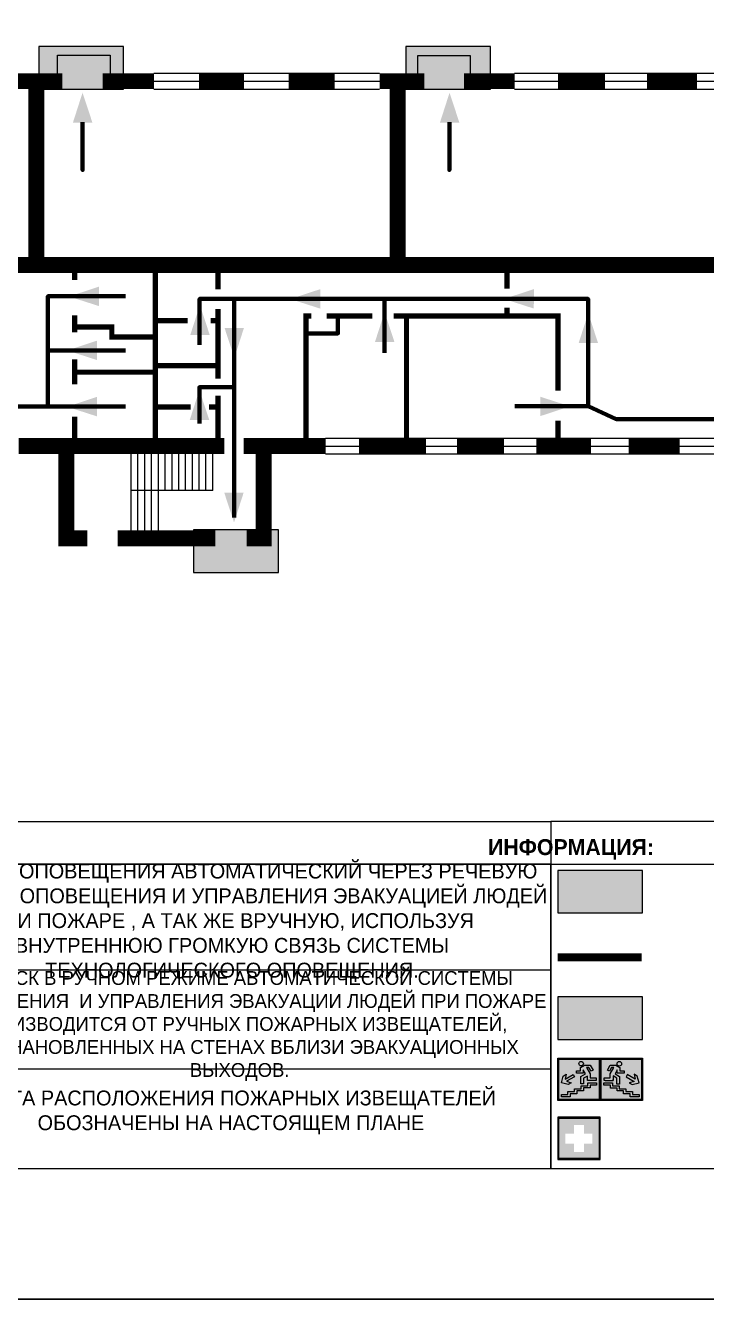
# Model space of a CAD drawing. Header units: millimetres. Extents: x 13810 to 67229, y 12374 to 21950.
# Drawn here: x 33723.1 to 33851.3, y 15729.7 to 15970.9 of the extents above; entities that cross this region are included whole.
import ezdxf

# ---------------------------------------------------------------- set-up
doc = ezdxf.new("R2010")
doc.units = ezdxf.units.MM
doc.layers.add('План_Штампы', color=7, linetype='Continuous')
doc.styles.add('обычный', font='arial.ttf')

# ---------------------------------------------------------------- blocks, each defined once
blk = doc.blocks.new('A$C7B4425F7')
at = {"true_color": 0xffffff}
blk.add_hatch(color=7, dxfattribs=at).paths.add_polyline_path([(0, 0), (-16, 0), (-16, -8), (0, -8)])
h = blk.add_hatch(color=126)
h.paths.add_polyline_path([(-0.2, -0.2), (-15.8, -0.2), (-15.8, -7.8), (-0.2, -7.8)])
h.paths.add_polyline_path([(-11.76, -2.03), (-11.76, -3.66), (-11.17, -3.66, -0.568275), (-11.17, -6.18), (-12.58, -6.18), (-12.58, -2.03)], flags=16)
h.paths.add_polyline_path([(-13.33, -4.12, -0.495768), (-13.59, -6.18), (-15.03, -6.18), (-15.03, -2.03), (-13.59, -2.03, -0.487973)], flags=16)
h.paths.add_polyline_path([(-10.25, -2.03), (-9.48, -2.03), (-9.48, -6.18), (-10.25, -6.18)], flags=16)
h.paths.add_polyline_path([(-13.84, -3.69), (-14.24, -3.69), (-14.24, -3.03), (-13.9, -3.03, -0.692621)], flags=0)
h.paths.add_polyline_path([(-9.15, -2.03), (-8.4, -2.03), (-8.04, -3.07), (-7.68, -2.03), (-6.93, -2.03), (-7.64, -4.1), (-6.93, -6.18), (-7.68, -6.18), (-8.04, -5.14), (-8.4, -6.18), (-9.15, -6.18), (-8.44, -4.1)], flags=16)
h.paths.add_polyline_path([(-11.76, -4.46), (-11.42, -4.46, -0.692621), (-11.36, -5.12), (-11.76, -5.12)], flags=0)
h.paths.add_polyline_path([(-13.9, -5.2), (-14.24, -5.2), (-14.24, -4.55), (-13.84, -4.55, -0.708038)], flags=0)
edge = h.paths.add_edge_path(flags=16)
edge.add_ellipse((-5.51, -4.08), major_axis=(0, 2.05), ratio=0.586184, start_angle=0, end_angle=360)
edge = h.paths.add_edge_path(flags=0)
edge.add_ellipse((-5.51, -4.08), major_axis=(0, 1.14), ratio=0.454828, start_angle=0, end_angle=360)
h.paths.add_polyline_path([(-4.13, -4.96, 0.377264), (-3.48, -4.52, 0.0555), (-3.16, -2.03), (-1.66, -2.03), (-1.66, -4.96), (-0.96, -4.96), (-0.96, -7.01), (-1.75, -7.01), (-1.75, -6.18), (-3.3, -6.18), (-3.3, -7.02), (-4.13, -7.02)], flags=16)
h.paths.add_polyline_path([(-2.73, -2.91), (-2.28, -2.91), (-2.28, -4.96), (-3.05, -4.96, 0.079136)], flags=0)
at = {"color": 126}
blk.add_lwpolyline([(-16, -8), (0, -8), (0, 0), (-16, 0)], close=True, dxfattribs=at)
blk = doc.blocks.new('A$C18900ED3')
h = blk.add_hatch(color=126)
h.paths.add_polyline_path([(-0.18, -0.18), (-7.02, -0.18), (-7.02, -7.02), (-0.18, -7.02)])
h.paths.add_polyline_path([(-5.89, -4.46), (-5.89, -2.77), (-4.46, -2.77), (-4.46, -1.31), (-2.77, -1.31), (-2.77, -2.77), (-1.33, -2.77), (-1.33, -4.46), (-2.77, -4.46), (-2.77, -5.89), (-4.46, -5.89), (-4.46, -4.46)], flags=16)
at = {"color": 126}
for p, q in [((-7.2, 0), (-7.2, -7.2)), ((0, 0), (-7.2, 0)), ((0, -7.2), (0, 0)), ((-7.02, -7.02), (-7.02, -0.18)), ((-7.02, -0.18), (-0.18, -0.18)), ((-0.18, -0.18), (-0.18, -7.02)), ((-7.2, -7.2), (0, -7.2)), ((-0.18, -7.02), (-7.02, -7.02))]:
    blk.add_line(p, q, dxfattribs=at)
blk = doc.blocks.new('вниз 3')
at = {"lineweight": 0, "true_color": 0xffffff}
h = blk.add_hatch(color=7, dxfattribs=at)
h.dxf.hatch_style = 1
h.paths.add_polyline_path([(40997.5, -4475.69), (40997.25, -4475.28), (40995.76, -4476.15), (40995.97, -4475.23), (40995.39, -4475.56), (40995.05, -4476.83), (40996.33, -4477.17), (40996.91, -4476.83), (40996, -4476.55)], flags=0)
h.paths.add_polyline_path([(40999.81, -4473.95), (41000.22, -4473.95), (41000.64, -4474.67), (41001.03, -4474.43), (41000.46, -4473.49), (41000.42, -4473.49), (40999.43, -4473.49), (40998.68, -4473.92), (40998.68, -4474.57), (40997.88, -4474.57), (40997.88, -4475), (40999.14, -4475), (40999.14, -4474.43), (40999.14, -4474.38), (40999.59, -4475.15), (40998.72, -4475.67), (40998.72, -4477.06), (40999.24, -4477.06), (40999.24, -4475.96), (40999.95, -4475.56), (40999.95, -4476.43), (41001.61, -4476.43), (41001.61, -4475.88), (41000.47, -4475.88), (41000.47, -4475.12)], flags=0)
h.paths.add_polyline_path([(40999.2, -4473.24, 1), (40998.35, -4473.24, 1)], flags=0)
h.paths.add_polyline_path([(41000.46, -4477.26), (41001.69, -4477.26), (41001.69, -4476.84), (41000.03, -4476.84), (41000.03, -4477.39), (40998.78, -4477.39), (40998.78, -4477.95), (40997.53, -4477.95), (40997.53, -4478.5), (40996.29, -4478.5), (40996.29, -4479.06), (40995.05, -4479.06), (40995.05, -4479.48), (40995.29, -4479.48), (40996.72, -4479.48), (40996.72, -4478.92), (40997.97, -4478.92), (40997.97, -4478.36), (40999.2, -4478.36), (40999.2, -4477.81), (41000.46, -4477.81)], flags=0)
h.paths.add_polyline_path([(41002.37, -4472.17), (40994.37, -4472.17), (40994.37, -4480.17), (41002.37, -4480.17)])
h.paths.add_polyline_path([(41002.16, -4479.96), (40994.57, -4479.96), (40994.57, -4472.37), (41002.16, -4472.37)], flags=16)
h.paths.add_polyline_path([(41001.61, -4475.88), (41001.61, -4476.43), (40999.95, -4476.43), (40999.95, -4475.56), (40999.24, -4475.96), (40999.24, -4477.06), (40998.72, -4477.06), (40998.72, -4475.67), (40999.59, -4475.15), (40999.14, -4474.38), (40999.14, -4474.43), (40999.14, -4475), (40997.88, -4475), (40997.88, -4474.57), (40998.68, -4474.57), (40998.68, -4473.92), (40999.43, -4473.49), (41000.42, -4473.49), (41000.46, -4473.49), (41001.03, -4474.43), (41000.64, -4474.67), (41000.22, -4473.95), (40999.81, -4473.95), (41000.47, -4475.12), (41000.47, -4475.88)], flags=0)
h.paths.add_polyline_path([(41001.69, -4476.84), (41001.69, -4477.26), (41000.46, -4477.26), (41000.46, -4477.81), (40999.2, -4477.81), (40999.2, -4478.36), (40997.97, -4478.36), (40997.97, -4478.92), (40996.72, -4478.92), (40996.72, -4479.48), (40995.05, -4479.48), (40995.05, -4479.06), (40996.29, -4479.06), (40996.29, -4478.5), (40997.53, -4478.5), (40997.53, -4477.95), (40998.78, -4477.95), (40998.78, -4477.39), (41000.03, -4477.39), (41000.03, -4476.84)], flags=0)
h.paths.add_polyline_path([(40998.35, -4473.24, -1), (40999.2, -4473.24, -1)], flags=0)
h.paths.add_polyline_path([(40997.5, -4475.69), (40996, -4476.55), (40996.91, -4476.83), (40996.33, -4477.17), (40995.05, -4476.83), (40995.39, -4475.56), (40995.97, -4475.23), (40995.76, -4476.15), (40997.25, -4475.28)], flags=0)
at = {"lineweight": 0}
h = blk.add_hatch(color=126, dxfattribs=at)
h.dxf.hatch_style = 1
h.paths.add_polyline_path([(41002.16, -4472.37), (40994.57, -4472.37), (40994.57, -4479.96), (41002.16, -4479.96)])
h.paths.add_polyline_path([(40995.97, -4475.23), (40995.76, -4476.15), (40997.25, -4475.28), (40997.5, -4475.69), (40996, -4476.55), (40996.91, -4476.83), (40996.33, -4477.17), (40995.05, -4476.83), (40995.39, -4475.56)], flags=16)
h.paths.add_polyline_path([(40997.88, -4474.57), (40998.68, -4474.57), (40998.68, -4473.92), (40999.43, -4473.49), (41000.42, -4473.49), (41000.46, -4473.49), (41001.03, -4474.43), (41000.64, -4474.67), (41000.22, -4473.95), (40999.81, -4473.95), (41000.47, -4475.12), (41000.47, -4475.88), (41001.61, -4475.88), (41001.61, -4476.43), (40999.95, -4476.43), (40999.95, -4475.56), (40999.24, -4475.96), (40999.24, -4477.06), (40998.72, -4477.06), (40998.72, -4475.67), (40999.59, -4475.15), (40999.14, -4474.38), (40999.14, -4474.43), (40999.14, -4475), (40997.88, -4475)], flags=16)
h.paths.add_polyline_path([(40998.35, -4473.24, -1), (40999.2, -4473.24, -1)], flags=16)
h.paths.add_polyline_path([(40997.53, -4477.95), (40998.78, -4477.95), (40998.78, -4477.39), (41000.03, -4477.39), (41000.03, -4476.84), (41001.69, -4476.84), (41001.69, -4477.26), (41000.46, -4477.26), (41000.46, -4477.81), (40999.2, -4477.81), (40999.2, -4478.36), (40997.97, -4478.36), (40997.97, -4478.92), (40996.72, -4478.92), (40996.72, -4479.48), (40995.05, -4479.48), (40995.05, -4479.06), (40996.29, -4479.06), (40996.29, -4478.5), (40997.53, -4478.5)], flags=16)
at = {"lineweight": 0, "true_color": 0xffffff}
h = blk.add_hatch(color=7, dxfattribs=at)
h.dxf.hatch_style = 1
h.paths.add_polyline_path([(40999.2, -4473.24, 1), (40998.35, -4473.24, 1)])
h.paths.add_polyline_path([(40999.81, -4473.95), (41000.22, -4473.95), (41000.64, -4474.67), (41001.03, -4474.43), (41000.46, -4473.49), (41000.42, -4473.49), (40999.43, -4473.49), (40998.68, -4473.92), (40998.68, -4474.57), (40997.88, -4474.57), (40997.88, -4475), (40999.14, -4475), (40999.14, -4474.43), (40999.14, -4474.38), (40999.59, -4475.15), (40998.72, -4475.67), (40998.72, -4477.06), (40999.24, -4477.06), (40999.24, -4475.96), (40999.95, -4475.56), (40999.95, -4476.43), (41001.61, -4476.43), (41001.61, -4475.88), (41000.47, -4475.88), (41000.47, -4475.12)])
h.paths.add_polyline_path([(40999.2, -4477.81), (41000.46, -4477.81), (41000.46, -4477.26), (41001.69, -4477.26), (41001.69, -4476.84), (41000.03, -4476.84), (41000.03, -4477.39), (40998.78, -4477.39), (40998.78, -4477.95), (40997.53, -4477.95), (40997.53, -4478.5), (40996.29, -4478.5), (40996.29, -4479.06), (40995.05, -4479.06), (40995.05, -4479.48), (40995.29, -4479.48), (40996.72, -4479.48), (40996.72, -4478.92), (40997.97, -4478.92), (40997.97, -4478.36), (40999.2, -4478.36)])
h.paths.add_polyline_path([(40997.5, -4475.69), (40997.25, -4475.28), (40995.76, -4476.15), (40995.97, -4475.23), (40995.39, -4475.56), (40995.05, -4476.83), (40996.33, -4477.17), (40996.91, -4476.83), (40996, -4476.55)])
at = {"color": 126, "lineweight": 0}
for points in [[(40994.37, -4472.17), (41002.37, -4472.17), (41002.37, -4480.17), (40994.37, -4480.17)], [(40994.57, -4472.37), (41002.16, -4472.37), (41002.16, -4479.96), (40994.57, -4479.96)]]:
    blk.add_lwpolyline(points, close=True, dxfattribs=at)
for points in [[(40999.14, -4474.43), (40999.14, -4475), (40997.88, -4475), (40997.88, -4474.57), (40998.68, -4474.57), (40998.68, -4473.92), (40999.43, -4473.49), (41000.42, -4473.49), (41000.46, -4473.49), (41001.03, -4474.43), (41000.64, -4474.67), (41000.22, -4473.95), (40999.81, -4473.95), (41000.47, -4475.12), (41000.47, -4475.88), (41001.61, -4475.88), (41001.61, -4476.43), (40999.95, -4476.43), (40999.95, -4475.56), (40999.24, -4475.96), (40999.24, -4477.06), (40998.72, -4477.06), (40998.72, -4475.67), (40999.59, -4475.15), (40999.14, -4474.38), (40999.14, -4474.43)], [(40995.05, -4476.83), (40995.39, -4475.56), (40995.97, -4475.23), (40995.76, -4476.15), (40997.25, -4475.28), (40997.5, -4475.69), (40996, -4476.55), (40996.91, -4476.83), (40996.33, -4477.17), (40995.05, -4476.83)], [(40995.29, -4479.48), (40995.05, -4479.48), (40995.05, -4479.06), (40996.29, -4479.06), (40996.29, -4478.5), (40997.53, -4478.5), (40997.53, -4477.95), (40998.78, -4477.95), (40998.78, -4477.39), (41000.03, -4477.39), (41000.03, -4476.84), (41001.69, -4476.84), (41001.69, -4477.26), (41000.46, -4477.26), (41000.46, -4477.81), (40999.2, -4477.81), (40999.2, -4478.36), (40997.97, -4478.36), (40997.97, -4478.92), (40996.72, -4478.92), (40996.72, -4479.48), (40995.05, -4479.48)]]:
    blk.add_lwpolyline(points, dxfattribs=at)
blk.add_circle((40998.77, -4473.24), 0.426, dxfattribs=at)
blk = doc.blocks.new('вниз')
at = {"lineweight": 0, "true_color": 0xffffff}
h = blk.add_hatch(color=7, dxfattribs=at)
h.dxf.hatch_style = 1
h.paths.add_polyline_path([(40994.51, -4472.22), (40986.51, -4472.22), (40986.51, -4480.22), (40994.51, -4480.22)])
h.paths.add_polyline_path([(40994.31, -4472.42), (40994.31, -4480.01), (40986.71, -4480.01), (40986.71, -4472.42)], flags=16)
h.paths.add_polyline_path([(40988.43, -4473.53), (40989.43, -4473.53), (40990.19, -4473.96), (40990.19, -4474.6), (40991, -4474.6), (40991, -4475.06), (40989.73, -4475.06), (40989.73, -4474.46), (40989.3, -4475.18), (40990.17, -4475.7), (40990.17, -4477.11), (40989.63, -4477.11), (40989.63, -4476.01), (40988.94, -4475.59), (40988.94, -4476.46), (40988.94, -4476.46), (40987.47, -4476.46), (40987.26, -4476.46), (40987.26, -4475.92), (40988.4, -4475.92), (40988.4, -4475.2), (40989.1, -4473.99), (40988.66, -4473.99), (40988.24, -4474.7), (40987.86, -4474.47), (40988.41, -4473.56)], flags=0)
h.paths.add_polyline_path([(40990.55, -4473.29, -1), (40989.69, -4473.29, -1)], flags=0)
h.paths.add_polyline_path([(40988.85, -4476.89), (40988.85, -4477.43), (40990.1, -4477.43), (40990.1, -4477.99), (40991.34, -4477.99), (40991.34, -4478.54), (40992.59, -4478.54), (40992.59, -4479.09), (40993.83, -4479.09), (40993.83, -4479.52), (40992.17, -4479.52), (40992.17, -4478.97), (40990.91, -4478.97), (40990.91, -4478.41), (40989.68, -4478.41), (40989.68, -4477.86), (40988.43, -4477.86), (40988.43, -4477.31), (40987.6, -4477.31), (40987.18, -4477.31), (40987.18, -4476.89)], flags=0)
h.paths.add_polyline_path([(40991.61, -4475.33), (40993.12, -4476.2), (40992.9, -4475.27), (40993.48, -4475.6), (40993.83, -4476.88), (40992.56, -4477.22), (40991.97, -4476.88), (40992.9, -4476.61), (40991.38, -4475.74), (40991.58, -4475.39)], flags=0)
h.paths.add_polyline_path([(40990.19, -4473.96), (40989.43, -4473.53), (40988.43, -4473.53), (40988.41, -4473.56), (40987.86, -4474.47), (40988.24, -4474.7), (40988.66, -4473.99), (40989.1, -4473.99), (40988.4, -4475.2), (40988.4, -4475.92), (40987.26, -4475.92), (40987.26, -4476.46), (40987.47, -4476.46), (40988.94, -4476.46), (40988.94, -4476.27), (40988.94, -4475.59), (40989.63, -4476.01), (40989.63, -4477.11), (40990.17, -4477.11), (40990.17, -4475.7), (40989.3, -4475.18), (40989.73, -4474.46), (40989.73, -4475.06), (40991, -4475.06), (40991, -4474.6), (40990.19, -4474.6)], flags=0)
h.paths.add_polyline_path([(40990.55, -4473.29, 1), (40989.69, -4473.29, 1)], flags=0)
h.paths.add_polyline_path([(40991.61, -4475.33), (40991.58, -4475.39), (40991.38, -4475.74), (40992.9, -4476.61), (40991.97, -4476.88), (40992.56, -4477.22), (40993.83, -4476.88), (40993.48, -4475.6), (40992.9, -4475.27), (40993.12, -4476.2)], flags=0)
h.paths.add_polyline_path([(40990.1, -4477.43), (40988.85, -4477.43), (40988.85, -4476.89), (40987.18, -4476.89), (40987.18, -4477.31), (40987.6, -4477.31), (40988.43, -4477.31), (40988.43, -4477.86), (40989.68, -4477.86), (40989.68, -4478.41), (40990.91, -4478.41), (40990.91, -4478.97), (40992.17, -4478.97), (40992.17, -4479.52), (40993.83, -4479.52), (40993.83, -4479.09), (40992.59, -4479.09), (40992.59, -4478.54), (40991.34, -4478.54), (40991.34, -4477.99), (40990.1, -4477.99)], flags=0)
at = {"lineweight": 0}
h = blk.add_hatch(color=126, dxfattribs=at)
h.dxf.hatch_style = 1
h.paths.add_polyline_path([(40994.31, -4472.42), (40986.71, -4472.42), (40986.71, -4480.01), (40994.31, -4480.01)])
h.paths.add_polyline_path([(40988.43, -4473.53), (40989.43, -4473.53), (40990.19, -4473.96), (40990.19, -4474.6), (40991, -4474.6), (40991, -4475.06), (40989.73, -4475.06), (40989.73, -4474.46), (40989.3, -4475.18), (40990.17, -4475.7), (40990.17, -4477.11), (40989.63, -4477.11), (40989.63, -4476.01), (40988.94, -4475.59), (40988.94, -4476.46), (40988.94, -4476.46), (40987.47, -4476.46), (40987.26, -4476.46), (40987.26, -4475.92), (40988.4, -4475.92), (40988.4, -4475.2), (40989.1, -4473.99), (40988.66, -4473.99), (40988.24, -4474.7), (40987.86, -4474.47), (40988.41, -4473.56)], flags=16)
h.paths.add_polyline_path([(40990.55, -4473.29, -1), (40989.69, -4473.29, -1)], flags=16)
h.paths.add_polyline_path([(40988.85, -4476.89), (40988.85, -4477.43), (40990.1, -4477.43), (40990.1, -4477.99), (40991.34, -4477.99), (40991.34, -4478.54), (40992.59, -4478.54), (40992.59, -4479.09), (40993.83, -4479.09), (40993.83, -4479.52), (40992.17, -4479.52), (40992.17, -4478.97), (40990.91, -4478.97), (40990.91, -4478.41), (40989.68, -4478.41), (40989.68, -4477.86), (40988.43, -4477.86), (40988.43, -4477.31), (40987.6, -4477.31), (40987.18, -4477.31), (40987.18, -4476.89)], flags=16)
h.paths.add_polyline_path([(40991.61, -4475.33), (40993.12, -4476.2), (40992.9, -4475.27), (40993.48, -4475.6), (40993.83, -4476.88), (40992.56, -4477.22), (40991.97, -4476.88), (40992.9, -4476.61), (40991.38, -4475.74), (40991.58, -4475.39)], flags=16)
at = {"lineweight": 0, "true_color": 0xffffff}
h = blk.add_hatch(color=7, dxfattribs=at)
h.dxf.hatch_style = 1
h.paths.add_polyline_path([(40989.73, -4474.46), (40989.73, -4475.06), (40991, -4475.06), (40991, -4474.6), (40990.19, -4474.6), (40990.19, -4473.96), (40989.43, -4473.53), (40988.43, -4473.53), (40988.41, -4473.56), (40987.86, -4474.47), (40988.24, -4474.7), (40988.66, -4473.99), (40989.1, -4473.99), (40988.4, -4475.2), (40988.4, -4475.92), (40987.26, -4475.92), (40987.26, -4476.46), (40987.47, -4476.46), (40988.94, -4476.46), (40988.94, -4475.59), (40989.63, -4476.01), (40989.63, -4477.11), (40990.17, -4477.11), (40990.17, -4475.7), (40989.3, -4475.18)])
h.paths.add_polyline_path([(40989.69, -4473.29, 1), (40990.55, -4473.29, 1)])
h.paths.add_polyline_path([(40991.61, -4475.33), (40991.58, -4475.39), (40991.38, -4475.74), (40992.9, -4476.61), (40991.97, -4476.88), (40992.56, -4477.22), (40993.83, -4476.88), (40993.48, -4475.6), (40992.9, -4475.27), (40993.12, -4476.2)])
h.paths.add_polyline_path([(40990.1, -4477.43), (40988.85, -4477.43), (40988.85, -4476.89), (40987.18, -4476.89), (40987.18, -4477.31), (40987.6, -4477.31), (40988.43, -4477.31), (40988.43, -4477.86), (40989.68, -4477.86), (40989.68, -4478.41), (40990.91, -4478.41), (40990.91, -4478.97), (40992.17, -4478.97), (40992.17, -4479.52), (40993.83, -4479.52), (40993.83, -4479.09), (40992.59, -4479.09), (40992.59, -4478.54), (40991.34, -4478.54), (40991.34, -4477.99), (40990.1, -4477.99)])
at = {"color": 126, "lineweight": 0}
for points in [[(40986.51, -4472.22), (40994.51, -4472.22), (40994.51, -4480.22), (40986.51, -4480.22)], [(40986.71, -4472.42), (40994.31, -4472.42), (40994.31, -4480.01), (40986.71, -4480.01)]]:
    blk.add_lwpolyline(points, close=True, dxfattribs=at)
for points in [[(40987.47, -4476.46), (40987.26, -4476.46), (40987.26, -4475.92), (40988.4, -4475.92), (40988.4, -4475.2), (40989.1, -4473.99), (40988.66, -4473.99), (40988.24, -4474.7), (40987.86, -4474.47), (40988.41, -4473.56), (40988.43, -4473.53), (40989.43, -4473.53), (40990.19, -4473.96), (40990.19, -4474.6), (40991, -4474.6), (40991, -4475.06), (40989.73, -4475.06), (40989.73, -4474.46), (40989.3, -4475.18), (40990.17, -4475.7), (40990.17, -4477.11), (40989.63, -4477.11), (40989.63, -4476.01), (40988.94, -4475.59), (40988.94, -4476.46)], [(40987.47, -4476.46), (40988.94, -4476.46), (40988.94, -4476.27)], [(40991.58, -4475.39), (40991.38, -4475.74), (40992.9, -4476.61), (40991.97, -4476.88), (40992.56, -4477.22), (40993.83, -4476.88), (40993.48, -4475.6), (40992.9, -4475.27), (40993.12, -4476.2), (40991.61, -4475.33), (40991.58, -4475.39)], [(40987.6, -4477.31), (40987.18, -4477.31), (40987.18, -4476.89), (40988.85, -4476.89), (40988.85, -4477.43), (40990.1, -4477.43), (40990.1, -4477.99), (40991.34, -4477.99), (40991.34, -4478.54), (40992.59, -4478.54), (40992.59, -4479.09), (40993.83, -4479.09), (40993.83, -4479.52), (40992.17, -4479.52), (40992.17, -4478.97), (40990.91, -4478.97), (40990.91, -4478.41), (40989.68, -4478.41), (40989.68, -4477.86), (40988.43, -4477.86), (40988.43, -4477.31), (40987.6, -4477.31)]]:
    blk.add_lwpolyline(points, dxfattribs=at)
blk.add_circle((40990.12, -4473.29), 0.432, dxfattribs=at)
blk = doc.blocks.new('A$C32E8229D')
at = {"true_color": 0xffffff}
blk.add_hatch(color=7, dxfattribs=at).paths.add_polyline_path([(0, 0), (0, -8), (16, -8), (16, 0)])
h = blk.add_hatch(color=126)
h.paths.add_polyline_path([(0.2, -0.2), (15.8, -0.2), (15.8, -7.8), (0.2, -7.8)])
h.paths.add_polyline_path([(13.49, -2.05), (12.08, -2.05), (11.37, -2.63, 0.162397), (11.29, -2.84), (11.29, -3.63), (10.35, -3.63), (10.35, -4.05), (11.68, -4.05), (11.68, -3.48), (12.26, -4.28), (11.29, -5.1), (11.29, -6.78), (11.85, -6.78), (11.85, -5.44), (12.8, -4.64), (12.8, -5.94), (14.46, -5.94), (14.46, -5.39), (13.45, -5.39), (13.45, -3.97), (12.46, -2.59), (13.15, -2.59), (13.69, -3.34), (14.18, -3)], flags=16)
h.paths.add_polyline_path([(10.74, -1.82, 1), (11.8, -1.82, 1)], flags=16)
h.paths.add_polyline_path([(9.39, -3.59), (5.99, -3.59), (6.56, -3.03), (5.91, -3.03), (5.1, -3.83), (5.91, -4.64), (6.56, -4.64), (5.99, -4.09), (9.39, -4.09)], flags=16)
h.paths.add_polyline_path([(4.29, -1.08), (1.72, -1.08), (1.72, -6.6), (4.29, -6.6)], flags=16)
at = {"color": 126}
blk.add_lwpolyline([(16, -8), (0, -8), (0, 0), (16, 0)], close=True, dxfattribs=at)

msp = doc.modelspace()

# ---------------------------------------------------------------- linework, layer by layer
at = {"color": 126, "lineweight": 0, "true_color": 0x008754}
for points in [[(33387.42, 16125.89), (33987.42, 16125.89), (33987.42, 15730.89), (33387.42, 15730.89)], [(33387.42, 16125.89), (33987.42, 16125.89), (33987.42, 15730.89), (33387.42, 15730.89)], [(33387.42, 16125.89), (33987.42, 16125.89), (33987.42, 15730.89), (33387.42, 15730.89)], [(33387.42, 16125.89), (33987.42, 16125.89), (33987.42, 15730.89), (33387.42, 15730.89)], [(33387.42, 15730.89), (33987.42, 15730.89), (33987.42, 15335.89), (33387.42, 15335.89)], [(33387.42, 15730.89), (33987.42, 15730.89), (33987.42, 15335.89), (33387.42, 15335.89)], [(33387.42, 15730.89), (33987.42, 15730.89), (33987.42, 15335.89), (33387.42, 15335.89)], [(33387.42, 15730.89), (33987.42, 15730.89), (33987.42, 15335.89), (33387.42, 15335.89)]]:
    msp.add_lwpolyline(points, close=True, dxfattribs=at)
at = {"lineweight": 0}
for points in [[(33729.09, 15960.45), (33729.09, 15965.33), (33738.99, 15965.33), (33738.99, 15960.45)], [(33796.99, 15960.45), (33796.99, 15965.29), (33806.85, 15965.29), (33806.85, 15961.12)], [(33747.22, 15961.95), (33789.75, 15961.95)], [(33815.19, 15961.95), (33857.91, 15961.95)], [(33747.22, 15960.45), (33789.75, 15960.45)], [(33747.22, 15958.95), (33789.75, 15958.95)], [(33815.19, 15960.45), (33857.91, 15960.45)], [(33815.19, 15958.95), (33857.91, 15958.95)], [(33742.95, 15874.29), (33742.95, 15891.68)], [(33744.23, 15874.29), (33744.23, 15891.68)], [(33744.23, 15874.29), (33744.23, 15891.68)], [(33745.51, 15874.29), (33745.51, 15891.68)], [(33745.51, 15874.29), (33745.51, 15891.68)], [(33746.8, 15874.29), (33746.8, 15891.68)], [(33746.8, 15874.29), (33746.8, 15891.68)], [(33748.08, 15874.29), (33748.08, 15891.68)], [(33748.08, 15874.29), (33748.08, 15891.68)], [(33749.36, 15883.27), (33749.36, 15891.68)], [(33749.36, 15883.27), (33749.36, 15891.68)], [(33750.64, 15883.27), (33750.64, 15891.68)], [(33750.64, 15883.27), (33750.64, 15891.68)], [(33750.64, 15883.27), (33750.64, 15891.68)], [(33751.92, 15883.27), (33751.92, 15891.68)], [(33751.92, 15883.27), (33751.92, 15891.68)], [(33751.92, 15883.27), (33751.92, 15891.68)], [(33753.2, 15883.27), (33753.2, 15891.68)], [(33753.2, 15883.27), (33753.2, 15891.68)], [(33753.2, 15883.27), (33753.2, 15891.68)], [(33754.48, 15883.27), (33754.48, 15891.68)], [(33754.48, 15883.27), (33754.48, 15891.68)], [(33754.48, 15883.27), (33754.48, 15891.68)], [(33755.76, 15883.27), (33755.76, 15891.68)], [(33755.76, 15883.27), (33755.76, 15891.68)], [(33755.76, 15883.27), (33755.76, 15891.68)], [(33757.04, 15883.27), (33757.04, 15891.68)], [(33757.04, 15883.27), (33757.04, 15891.68)], [(33757.04, 15883.27), (33757.04, 15891.68)], [(33758.32, 15883.27), (33758.32, 15891.68)], [(33779.59, 15893.18), (33916.39, 15893.18)], [(33779.59, 15891.68), (33916.39, 15891.68)], [(33779.59, 15890.18), (33916.39, 15890.18)], [(33758.32, 15883.27), (33742.95, 15883.27)]]:
    msp.add_lwpolyline(points, dxfattribs=at)
for points, const_width in [([(33721.33, 15960.45), (33729.95, 15960.45)], 3), ([(33725.09, 15960.45), (33725.09, 15925.78)], 3), ([(33737.59, 15960.45), (33747.22, 15960.45)], 3), ([(33755.74, 15960.45), (33764.18, 15960.45)], 3), ([(33772.61, 15960.45), (33781.32, 15960.45)], 3), ([(33789.75, 15960.45), (33798.19, 15960.45)], 3), ([(33793.15, 15960.45), (33793.15, 15925.78)], 3), ([(33805.65, 15960.45), (33815.19, 15960.45)], 3), ([(33823.35, 15960.45), (33832.24, 15960.45)], 3), ([(33840.12, 15960.45), (33849.56, 15960.45)], 3), ([(33552.87, 15925.78), (33967.47, 15925.78)], 3), ([(33732.28, 15922.95), (33732.28, 15925.78)], 1), ([(33747.51, 15891.68), (33747.51, 15925.78)], 1), ([(33759.33, 15921.19), (33759.33, 15925.78)], 1), ([(33813.76, 15921.31), (33813.76, 15925.78)], 1), ([(33759.33, 15904.4), (33759.33, 15917.5)], 1), ([(33813.76, 15916.21), (33813.76, 15917.77)], 1), ([(33732.28, 15913.08), (33732.28, 15916.3)], 1), ([(33753.61, 15915.29), (33747.51, 15915.29)], 1), ([(33759.33, 15915.29), (33757.95, 15915.29)], 1), ([(33776.92, 15916.21), (33775.9, 15916.21), (33775.9, 15891.68)], 1), ([(33788.37, 15916.21), (33779.78, 15916.21)], 1), ([(33823.36, 15902.1), (33823.36, 15916.21), (33792.43, 15916.21)], 1), ([(33794.83, 15916.21), (33794.83, 15891.68)], 1), ([(33732.28, 15914.09), (33739.3, 15914.09), (33739.3, 15912.25), (33747.51, 15912.25)], 1), ([(33732.28, 15903.3), (33732.28, 15908)], 1), ([(33747.51, 15905.6), (33732.28, 15905.6)], 1), ([(33759.33, 15906.8), (33747.51, 15906.8)], 1), ([(33759.33, 15891.68), (33759.33, 15901.17)], 1), ([(33754.16, 15899.05), (33747.51, 15899.05)], 1), ([(33759.33, 15899.05), (33757.58, 15899.05)], 1), ([(33732.28, 15897.21), (33732.28, 15891.68)], 1), ([(33823.36, 15891.68), (33823.36, 15896.47)], 1), ([(33760.53, 15891.68), (33721.75, 15891.68)], 3), ([(33730.71, 15891.68), (33730.71, 15874.29), (33734.68, 15874.29)], 3), ([(33779.59, 15891.68), (33764.17, 15891.68)], 3), ([(33764.69, 15874.29), (33767.92, 15874.29), (33767.92, 15891.68)], 3), ([(33798.52, 15891.68), (33785.87, 15891.68)], 3), ([(33813.23, 15891.68), (33804.36, 15891.68)], 3), ([(33829.57, 15891.68), (33819.32, 15891.68)], 3), ([(33846.28, 15891.68), (33836.68, 15891.68)], 3), ([(33740.4, 15874.29), (33758.78, 15874.29)], 3)]:
    msp.add_lwpolyline(points, dxfattribs=dict(at, const_width=const_width))
at = {"color": 126, "lineweight": 100, "true_color": 0x008754}
for points in [[(33733.78, 15952.72), (33733.78, 15943.69), (33733.78, 15943.69)], [(33802.93, 15952.72), (33802.93, 15943.69), (33802.93, 15943.69)], [(33727.25, 15909.69), (33727.25, 15919.91), (33741.89, 15919.91)], [(33762.35, 15902.77), (33762.35, 15919.4), (33755.83, 15919.4), (33755.83, 15910.76)], [(33790.69, 15909.22), (33790.69, 15919.4), (33762.35, 15919.4)], [(33790.69, 15919.4), (33829.04, 15919.4), (33829.04, 15899.2), (33815.23, 15899.2)], [(33741.89, 15909.69), (33727.25, 15909.69), (33727.25, 15899.12)], [(33755.8, 15895.91), (33755.8, 15902.77), (33762.35, 15902.77), (33762.35, 15878.2)], [(33653.48, 15899.12), (33741.89, 15899.12)], [(33873.21, 15896.75), (33834.32, 15896.75), (33829.04, 15899.2)]]:
    msp.add_lwpolyline(points, dxfattribs=at)
at = {"lineweight": 100}
msp.add_lwpolyline([(33781.9, 15916.12), (33781.9, 15912.9), (33776.24, 15912.9)], dxfattribs=at)
for points in [[(33700.31, 15820.92), (33822.03, 15820.92), (33822.03, 15755.47), (33700.31, 15755.47)], [(33700.31, 15820.92), (33822.03, 15820.92), (33822.03, 15812.87), (33700.31, 15812.87)], [(33822.03, 15812.87), (33965.8, 15812.87), (33965.8, 15820.92), (33822.03, 15820.92)], [(33700.31, 15812.87), (33822.03, 15812.87), (33822.03, 15792.87), (33700.31, 15792.87)], [(33822.03, 15812.87), (33965.8, 15812.87), (33965.8, 15755.47), (33822.03, 15755.47)], [(33822.03, 15792.87), (33700.31, 15792.87), (33700.31, 15774.3), (33822.03, 15774.3)]]:
    msp.add_lwpolyline(points, close=True)
at = {"color": 126, "lineweight": 80, "true_color": 0x008754, "const_width": 1.5}
msp.add_lwpolyline([(33839.12, 15795.3), (33823.33, 15795.3)], dxfattribs=at)
at = {"layer": 'План_Штампы', "color": 126, "true_color": 0x008754}
for points in [[(33735.64, 15952.64), (33731.97, 15952.64), (33733.78, 15958.27)], [(33804.79, 15952.64), (33801.13, 15952.64), (33802.94, 15958.27)], [(33736.87, 15921.72), (33736.86, 15918.06), (33731.24, 15919.86)], [(33778.56, 15921.24), (33778.56, 15917.58), (33772.93, 15919.38)], [(33818.83, 15921.25), (33818.82, 15917.59), (33813.2, 15919.4)], [(33757.75, 15912.61), (33754.09, 15912.62), (33755.9, 15918.24)], [(33792.55, 15911.3), (33788.89, 15911.3), (33790.7, 15916.92)], [(33830.93, 15911.08), (33827.27, 15911.09), (33829.08, 15916.71)], [(33760.54, 15913.94), (33764.2, 15913.94), (33762.39, 15908.32)], [(33736.52, 15911.54), (33736.51, 15907.88), (33730.89, 15909.69)], [(33736.49, 15900.94), (33736.49, 15897.27), (33730.87, 15899.08)], [(33757.65, 15896.61), (33753.99, 15896.61), (33755.8, 15902.23)], [(33820.02, 15897.31), (33820.02, 15900.97), (33825.65, 15899.16)], [(33760.48, 15882.9), (33764.14, 15882.89), (33762.33, 15877.27)]]:
    msp.add_solid(points, dxfattribs=at)

# ---------------------------------------------------------------- block references
at = {"color": 126, "true_color": 0x008754}
for name, p in [('вниз 3', (-7171.04, 20248.5)), ('вниз', (-7155.18, 20248.54))]:
    msp.add_blockref(name, p, dxfattribs=at)
at = {"xscale": 1.111111111007631, "yscale": 1.111111111007631, "zscale": 1.111111111007631}
msp.add_blockref('A$C18900ED3', (33831.33, 15765.18), dxfattribs=at)
at = {"layer": 'План_Штампы'}
for p in [(33741.53, 15966.96), (33810.68, 15966.96), (33770.7, 15875.86), (33839.33, 15811.67)]:
    msp.add_blockref('A$C7B4425F7', p, dxfattribs=at)
at = {"layer": 'План_Штампы', "color": 126, "true_color": 0x008754, "xscale": -1}
msp.add_blockref('A$C32E8229D', (33839.33, 15787.84), dxfattribs=at)

# ---------------------------------------------------------------- texts
at = {"lineweight": 0, "attachment_point": 5, "style": 'обычный'}
for s, insert, char_height, width in [('{\\fProxima Nova Rg|b1|i0|c204|p2;ИНФОРМАЦИЯ:\\H1.1997x; }', (33825.83, 15815.65), 3, 175.1736), ('{\\fProxima Nova Rg|b0|i0|c204|p2;СПОСОБ ОПОВЕЩЕНИЯ АВТОМАТИЧЕСКИЙ ЧЕРЕЗ РЕЧЕВУЮ СИСТЕМУ ОПОВЕЩЕНИЯ И УПРАВЛЕНИЯ ЭВАКУАЦИЕЙ ЛЮДЕЙ ПРИ ПОЖАРЕ , А ТАК ЖЕ ВРУЧНУЮ, ИСПОЛЬЗУЯ ВНУТРЕННЮЮ ГРОМКУЮ СВЯЗЬ СИСТЕМЫ ТЕХНОЛОГИЧЕСКОГО ОПОВЕЩЕНИЯ.}', (33761.94, 15801.83), 2.8, 118.5618), ('{\\fProxima Nova Rg|b0|i0|c204|p2;\\P\\pt7.8;ЗАПУСК В РУЧНОМ РЕЖИМЕ АВТОМАТИЧЕСКОЙ СИСТЕМЫ ОПОВЕЩЕНИЯ  И УПРАВЛЕНИЯ ЭВАКУАЦИИ ЛЮДЕЙ ПРИ ПОЖАРЕ ПРОИЗВОДИТСЯ ОТ РУЧНЫХ ПОЖАРНЫХ ИЗВЕЩАТЕЛЕЙ, УСТАНАНОВЛЕННЫХ НА СТЕНАХ ВБЛИЗИ ЭВАКУАЦИОННЫХ ВЫХОДОВ. }', (33763.39, 15784.54), 2.6, 121.7868), ('\\pt8.4;{\\fProxima Nova Rg|b0|i0|c204|p2;\\PМЕСТА РАСПОЛОЖЕНИЯ ПОЖАРНЫХ ИЗВЕЩАТЕЛЕЙ ОБОЗНАЧЕНЫ НА НАСТОЯЩЕМ ПЛАНЕ}', (33761.74, 15768.4), 2.8, 118.5618)]:
    msp.add_mtext(s, dxfattribs=dict(at, insert=insert, char_height=char_height, width=width))

doc.saveas('drawing.dxf')
